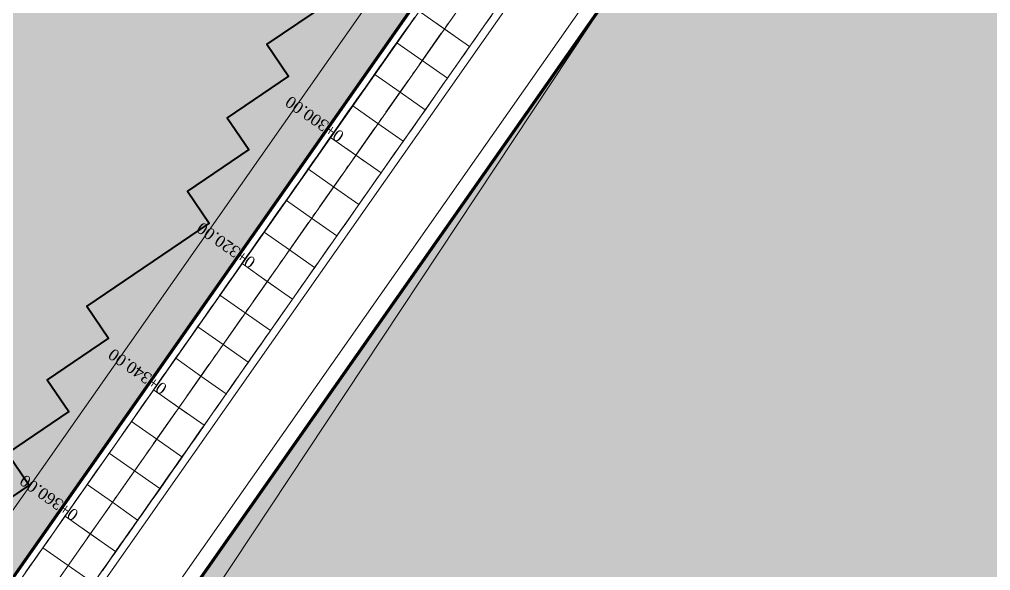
# Model space of a CAD drawing. Header units: metres. Extents: x 478603 to 489313, y 4282657 to 4289463.
# Drawn here: x 480102.8 to 480228.8, y 4287550.9 to 4287622.3 of the extents above; entities that cross this region are included whole.
import ezdxf

# ---------------------------------------------------------------- set-up
doc = ezdxf.new("R2010")
doc.units = ezdxf.units.M
for name, color, linetype, lineweight in [('ADAKENARI', 18, 'Continuous', 0), ('EKS_5', 5, 'Continuous', 0), ('EKSENLER', 3, 'Continuous', 0), ('HDO_5', 30, 'Continuous', 0), ('KALDIRIM', 11, 'Continuous', 0), ('KDA_5', 150, 'Continuous', 20), ('KDO_5', 150, 'Continuous', 20), ('KYO_5', 1, 'Continuous', 20), ('PARSEL_ALAN', 254, 'Continuous', 0), ('PARSEL_SERA_ALAN', 9, 'Continuous', 40), ('PL_ALİNMAN', 1, 'Continuous', 0), ('PL_ENKESIT', 1, 'Continuous', 0), ('PL_KM', 4, 'Continuous', 0), ('PL_KMYAZI', 30, 'Continuous', 0), ('REFUJ', 63, 'Continuous', 0), ('REVIZE_ONERI_KAM_SNR', 9, 'Continuous', 0), ('SEV_KYO_HDO', 3, 'Continuous', 0), ('SEV_YKA_KDA', 3, 'Continuous', 0), ('SEV_YKO_KDO', 3, 'Continuous', 0), ('SNR_PLANONAMAA', 233, 'Continuous', 0), ('SNR_YAPIYAK', 18, 'Continuous', 0), ('YKA_5', 33, 'Continuous', 0), ('YKO_5', 33, 'Continuous', 0)]:
    doc.layers.add(name, color=color, linetype=linetype, lineweight=lineweight)
doc.styles.get("Standard").update_dxf_attribs({"font": 'times.ttf'})

msp = doc.modelspace()

# ---------------------------------------------------------------- hatches: boundary and pattern name
at = {"layer": 'PARSEL_ALAN'}
msp.add_hatch(color=256, dxfattribs=at).paths.add_polyline_path([(479996.22, 4287399.35), (480059.06, 4287488.92), (480291.13, 4287819.67), (480291.2, 4287822.99), (480283.53, 4287834.91), (480280.8, 4287835.46), (479887.05, 4287565.85), (479878.8, 4287560.2), (479992, 4287393.33)])
at = {"layer": 'PARSEL_SERA_ALAN'}
msp.add_hatch(color=256, dxfattribs=at).paths.add_polyline_path([(479889.34, 4287561.31), (480275.03, 4287822.94), (480280.65, 4287814.66), (480272.7, 4287809.28), (480264.76, 4287803.89), (480267.57, 4287799.75), (480259.62, 4287794.36), (480262.43, 4287790.22), (480254.48, 4287784.83), (480257.29, 4287780.69), (480241.4, 4287769.92), (480244.21, 4287765.78), (480236.26, 4287760.39), (480239.07, 4287756.25), (480231.12, 4287750.86), (480223.18, 4287745.47), (480225.99, 4287741.34), (480218.04, 4287735.95), (480220.85, 4287731.81), (480212.9, 4287726.42), (480215.71, 4287722.28), (480199.82, 4287711.5), (480202.63, 4287707.37), (480194.68, 4287701.98), (480197.49, 4287697.84), (480189.55, 4287692.45), (480192.35, 4287688.31), (480176.46, 4287677.53), (480179.27, 4287673.4), (480171.33, 4287668.01), (480174.13, 4287663.87), (480166.19, 4287658.48), (480168.99, 4287654.34), (480153.1, 4287643.56), (480155.91, 4287639.43), (480147.97, 4287634.04), (480150.77, 4287629.9), (480142.83, 4287624.51), (480134.88, 4287619.12), (480137.69, 4287614.98), (480129.75, 4287609.59), (480132.55, 4287605.46), (480124.61, 4287600.07), (480127.42, 4287595.93), (480111.53, 4287585.15), (480114.33, 4287581.01), (480106.39, 4287575.62), (480109.2, 4287571.49), (480101.25, 4287566.1), (480104.06, 4287561.96), (480088.17, 4287551.18), (480090.97, 4287547.04), (480083.03, 4287541.66), (480085.84, 4287537.52), (480069.95, 4287526.74), (480072.75, 4287522.6), (480064.81, 4287517.21), (480067.62, 4287513.07), (480059.67, 4287507.69), (480062.48, 4287503.55), (480046.59, 4287492.77), (480049.4, 4287488.63), (480041.45, 4287483.24), (480044.26, 4287479.1), (480036.31, 4287473.72), (480039.12, 4287469.58), (480023.23, 4287458.8), (480026.04, 4287454.66), (480018.09, 4287449.27), (480020.9, 4287445.13), (480005.01, 4287434.36), (480007.82, 4287430.22), (479999.87, 4287424.83), (480002.68, 4287420.69), (479994.73, 4287415.3), (479997.54, 4287411.16), (479989.6, 4287405.78), (479885.74, 4287558.88)])
at = {"layer": 'REVIZE_ONERI_KAM_SNR'}
msp.add_hatch(color=256, dxfattribs=at).paths.add_polyline_path([(480391.37, 4287736.67), (479958.38, 4287021.55), (479846.66, 4286823.22), (479817.89, 4286807.32), (479678.54, 4286593.14), (479667.02, 4286563.36), (479171.87, 4285664.49), (479060.05, 4285423.5), (478955.18, 4285211.94), (478971.57, 4285181.44), (478973.58, 4285138.06), (478896.83, 4284994.41), (478884.26, 4284953.22), (478871.38, 4284822.15), (478829.64, 4284818.29), (478829.64, 4284859.4), (478806.79, 4284865.48), (478716.87, 4284674.35), (478705.55, 4284645.23), (478602.86, 4284697.15), (478665.09, 4284834.56), (478661.84, 4284859.59), (478721.27, 4284982.03), (478734.09, 4284989.86), (478857.78, 4285241.35), (478838.86, 4285277.85), (478831.67, 4285382.6), (478866.61, 4285387.39), (478882.65, 4285289.09), (479341.44, 4286225.89), (479492.42, 4286515.34), (479668.69, 4286852.71), (479834.72, 4287134.36), (480316.15, 4287820.51), (480353.75, 4287856.55), (480321.39, 4287969.42), (480358.64, 4287985.06), (480384.47, 4287906.35), (480463.86, 4288018.44), (480598.66, 4288207.44), (480775.09, 4288481.28), (480856.22, 4288581.77), (481195.87, 4289025.92), (481277.92, 4288967.09), (481191.32, 4288856.62), (480684.78, 4288177.97), (480420.91, 4287781.11), (480447.15, 4287667.53), (480456.56, 4287584.46), (480422.31, 4287581.55), (480417.61, 4287623.09), (480404.49, 4287679.88)])

# ---------------------------------------------------------------- linework, layer by layer
at = {"layer": 'ADAKENARI', "lineweight": 200}
for p, q in [((480291.13, 4287819.67), (480059.06, 4287488.92)), ((480075.44, 4287477.43), (480316.15, 4287820.51))]:
    msp.add_line(p, q, dxfattribs=at)
at = {"layer": 'EKS_5'}
for p in [(480157.92, 4287621.11, 947.71), (480155.05, 4287617.02, 947.86), (480152.18, 4287612.93, 948), (480149.31, 4287608.83, 948.01), (480146.44, 4287604.74, 947.9), (480143.56, 4287600.65, 947.74), (480140.69, 4287596.55, 947.58), (480137.82, 4287592.46, 947.42), (480134.95, 4287588.37, 947.25), (480132.08, 4287584.28, 947.09), (480129.2, 4287580.18, 946.93), (480126.33, 4287576.09, 946.77), (480123.46, 4287572, 946.6), (480120.59, 4287567.9, 946.44), (480117.72, 4287563.81, 946.28), (480114.85, 4287559.72, 946.12), (480111.97, 4287555.62, 945.95), (480109.1, 4287551.53, 945.79)]:
    msp.add_point(p, dxfattribs=at)
at = {"layer": 'EKSENLER'}
msp.add_line((480063.16, 4287486.05), (480303.99, 4287829.29), dxfattribs=at)
at = {"layer": 'HDO_5'}
msp.add_polyline3d([(480132.71, 4287578.2, 946.82), (480132.49, 4287577.88, 946.8), (480131.91, 4287577.06, 946.77), (480131.34, 4287576.24, 946.73), (480130.76, 4287575.42, 946.7), (480130.19, 4287574.6, 946.67), (480129.62, 4287573.79, 946.64), (480129.04, 4287572.97, 946.6), (480128.47, 4287572.15, 946.57), (480127.89, 4287571.33, 946.54), (480127.32, 4287570.51, 946.51), (480126.74, 4287569.69, 946.47), (480126.17, 4287568.87, 946.44), (480125.59, 4287568.06, 946.41), (480125.02, 4287567.24, 946.38), (480124.45, 4287566.42, 946.34), (480123.87, 4287565.6, 946.31), (480123.3, 4287564.78, 946.28), (480122.72, 4287563.96, 946.25), (480122.15, 4287563.14, 946.21), (480121.57, 4287562.33, 946.18), (480121, 4287561.51, 946.15), (480120.43, 4287560.69, 946.12), (480119.85, 4287559.87, 946.08), (480119.28, 4287559.05, 946.05), (480118.7, 4287558.23, 946.02), (480118.13, 4287557.41, 945.99), (480117.55, 4287556.6, 945.95), (480116.98, 4287555.78, 945.92), (480116.41, 4287554.96, 945.89), (480115.83, 4287554.14, 945.86), (480115.26, 4287553.32, 945.82), (480114.68, 4287552.5, 945.79), (480114.11, 4287551.68, 945.76), (480113.53, 4287550.87, 945.73), (480112.96, 4287550.05, 945.69)], dxfattribs=at)
for p in [(480132.49, 4287577.88, 946.8), (480129.62, 4287573.79, 946.64), (480126.74, 4287569.69, 946.47), (480123.87, 4287565.6, 946.31), (480121, 4287561.51, 946.15), (480118.13, 4287557.41, 945.99), (480115.26, 4287553.32, 945.82)]:
    msp.add_point(p, dxfattribs=at)
at = {"layer": 'KALDIRIM'}
for p, q in [((480066.43, 4287483.75), (480310.94, 4287832.23)), ((480292.27, 4287819.55), (480059.88, 4287488.35))]:
    msp.add_line(p, q, dxfattribs=at)
at = {"layer": 'KDA_5'}
msp.add_polyline3d([(480154.05, 4287622.61, 947.05), (480153.47, 4287621.79, 947.04), (480152.9, 4287620.97, 947.04), (480152.32, 4287620.16, 947.04), (480151.75, 4287619.34, 947.04), (480151.17, 4287618.52, 947.03), (480150.59, 4287617.7, 947.03), (480150.02, 4287616.89, 947.03), (480149.44, 4287616.07, 947.03), (480148.87, 4287615.25, 947.03), (480148.29, 4287614.43, 947.02), (480147.72, 4287613.61, 947.02), (480147.14, 4287612.79, 947.02), (480146.57, 4287611.98, 947.02), (480146, 4287611.16, 947.01), (480145.42, 4287610.34, 946.99), (480144.85, 4287609.52, 946.97), (480144.27, 4287608.7, 946.94), (480143.7, 4287607.88, 946.92), (480143.12, 4287607.06, 946.9), (480142.55, 4287606.25, 946.88), (480141.98, 4287605.43, 946.85), (480141.4, 4287604.61, 946.83), (480140.83, 4287603.79, 946.81), (480140.25, 4287602.97, 946.79), (480139.68, 4287602.15, 946.78), (480139.11, 4287601.33, 946.76), (480138.53, 4287600.51, 946.75), (480137.96, 4287599.69, 946.74), (480137.39, 4287598.87, 946.72), (480136.81, 4287598.05, 946.71), (480136.24, 4287597.24, 946.7), (480135.67, 4287596.42, 946.69), (480135.09, 4287595.6, 946.67), (480134.52, 4287594.78, 946.66), (480133.94, 4287593.96, 946.64), (480133.37, 4287593.14, 946.63), (480132.8, 4287592.32, 946.61), (480132.22, 4287591.5, 946.59), (480131.65, 4287590.68, 946.57), (480131.08, 4287589.86, 946.56), (480130.5, 4287589.04, 946.55), (480129.93, 4287588.23, 946.53), (480129.35, 4287587.41, 946.52), (480128.78, 4287586.59, 946.5), (480128.21, 4287585.77, 946.48), (480127.63, 4287584.95, 946.46), (480127.06, 4287584.13, 946.44), (480126.49, 4287583.31, 946.42), (480125.91, 4287582.49, 946.4), (480125.34, 4287581.67, 946.38), (480124.76, 4287580.85, 946.36), (480124.19, 4287580.04, 946.34), (480123.62, 4287579.22, 946.32), (480123.04, 4287578.4, 946.31), (480122.47, 4287577.58, 946.29), (480121.9, 4287576.76, 946.27), (480121.32, 4287575.94, 946.26), (480120.75, 4287575.12, 946.24), (480120.17, 4287574.3, 946.22), (480119.6, 4287573.48, 946.21), (480119.03, 4287572.66, 946.2), (480118.45, 4287571.84, 946.19), (480117.88, 4287571.03, 946.17), (480117.31, 4287570.21, 946.16), (480116.73, 4287569.39, 946.15), (480116.16, 4287568.57, 946.14), (480115.59, 4287567.75, 946.12), (480115.01, 4287566.93, 946.11), (480114.44, 4287566.11, 946.1), (480113.86, 4287565.29, 946.05), (480113.29, 4287564.47, 946.01), (480112.71, 4287563.66, 945.96), (480112.14, 4287562.84, 945.92), (480111.56, 4287562.02, 945.87), (480110.99, 4287561.2, 945.83), (480110.41, 4287560.38, 945.78), (480109.84, 4287559.56, 945.74), (480109.26, 4287558.75, 945.7), (480108.69, 4287557.93, 945.65), (480108.12, 4287557.11, 945.62), (480107.54, 4287556.29, 945.6), (480106.97, 4287555.47, 945.57), (480106.39, 4287554.65, 945.54), (480105.82, 4287553.83, 945.52), (480105.25, 4287553.02, 945.5), (480104.67, 4287552.2, 945.48), (480104.1, 4287551.38, 945.45), (480103.52, 4287550.56, 945.43)], dxfattribs=at)
for p in [(480151.75, 4287619.34, 947.04), (480148.87, 4287615.25, 947.03), (480146, 4287611.16, 947.01), (480143.12, 4287607.06, 946.9), (480140.25, 4287602.97, 946.79), (480137.39, 4287598.87, 946.72), (480134.52, 4287594.78, 946.66), (480131.65, 4287590.68, 946.57), (480128.78, 4287586.59, 946.5), (480125.91, 4287582.49, 946.4), (480123.04, 4287578.4, 946.31), (480120.17, 4287574.3, 946.22), (480117.31, 4287570.21, 946.16), (480114.44, 4287566.11, 946.1), (480111.56, 4287562.02, 945.87), (480108.69, 4287557.93, 945.65), (480105.82, 4287553.83, 945.52)]:
    msp.add_point(p, dxfattribs=at)
at = {"layer": 'KDO_5'}
msp.add_polyline3d([(480164.07, 4287622.91, 947.4), (480163.64, 4287622.3, 947.4), (480163.07, 4287621.49, 947.4), (480162.45, 4287620.6, 947.4), (480161.82, 4287619.7, 947.41), (480161.2, 4287618.81, 947.41), (480160.61, 4287617.97, 947.42), (480160.03, 4287617.15, 947.43), (480159.46, 4287616.34, 947.43), (480158.9, 4287615.53, 947.44), (480158.33, 4287614.72, 947.45), (480157.75, 4287613.91, 947.44), (480157.18, 4287613.09, 947.43), (480156.61, 4287612.27, 947.42), (480156.03, 4287611.45, 947.41), (480155.46, 4287610.63, 947.41), (480154.88, 4287609.81, 947.39), (480154.31, 4287608.99, 947.38), (480153.73, 4287608.17, 947.36), (480153.16, 4287607.35, 947.35), (480152.58, 4287606.53, 947.33), (480152.01, 4287605.72, 947.32), (480151.44, 4287604.9, 947.31), (480150.86, 4287604.08, 947.29), (480150.29, 4287603.26, 947.28), (480149.71, 4287602.44, 947.27), (480149.14, 4287601.62, 947.26), (480148.56, 4287600.8, 947.24), (480147.99, 4287599.99, 947.23), (480147.41, 4287599.17, 947.22), (480146.84, 4287598.35, 947.21), (480146.27, 4287597.53, 947.2), (480145.69, 4287596.71, 947.18), (480145.12, 4287595.89, 947.17), (480144.54, 4287595.07, 947.16), (480143.97, 4287594.26, 947.15), (480143.39, 4287593.44, 947.13), (480142.82, 4287592.62, 947.12), (480142.24, 4287591.8, 947.1), (480141.67, 4287590.98, 947.09), (480141.1, 4287590.16, 947.07), (480140.53, 4287589.35, 947.05), (480139.96, 4287588.54, 947.04), (480139.39, 4287587.73, 947.02), (480138.81, 4287586.91, 947.01), (480138.22, 4287586.07, 946.99), (480137.6, 4287585.19, 946.97), (480136.97, 4287584.29, 946.96), (480136.35, 4287583.4, 946.94), (480135.78, 4287582.59, 946.92), (480135.35, 4287581.98, 946.91), (480135.18, 4287581.73, 946.97), (480135.14, 4287581.67, 946.98), (480135.15, 4287581.69, 946.98), (480135.18, 4287581.74, 946.99), (480135.22, 4287581.79, 947)], dxfattribs=at)
for p in [(480161.2, 4287618.81, 947.41), (480158.33, 4287614.72, 947.45), (480155.46, 4287610.63, 947.41), (480152.58, 4287606.53, 947.33), (480149.71, 4287602.44, 947.27), (480146.84, 4287598.35, 947.21), (480143.97, 4287594.26, 947.15), (480141.1, 4287590.16, 947.07), (480138.22, 4287586.07, 946.99), (480135.35, 4287581.98, 946.91)]:
    msp.add_point(p, dxfattribs=at)
at = {"layer": 'KYO_5'}
msp.add_polyline3d([(480135.22, 4287581.79, 947), (480134.68, 4287581.01, 946.96), (480134.13, 4287580.24, 946.93), (480133.59, 4287579.46, 946.89), (480133.04, 4287578.67, 946.85), (480132.49, 4287577.88, 946.81), (480131.92, 4287577.07, 946.79), (480131.35, 4287576.25, 946.77), (480130.77, 4287575.43, 946.75), (480130.2, 4287574.6, 946.74), (480129.62, 4287573.78, 946.72), (480129.05, 4287572.96, 946.7), (480128.47, 4287572.14, 946.68), (480127.9, 4287571.32, 946.67), (480127.33, 4287570.5, 946.65), (480126.76, 4287569.68, 946.63), (480126.18, 4287568.86, 946.62), (480125.61, 4287568.04, 946.61), (480125.04, 4287567.22, 946.6), (480124.47, 4287566.4, 946.59), (480123.89, 4287565.58, 946.58), (480123.32, 4287564.76, 946.57), (480122.75, 4287563.94, 946.56), (480122.18, 4287563.12, 946.55), (480121.6, 4287562.3, 946.54), (480121.03, 4287561.48, 946.53), (480120.46, 4287560.67, 946.48), (480119.88, 4287559.85, 946.43), (480119.3, 4287559.03, 946.38), (480118.73, 4287558.21, 946.33), (480118.15, 4287557.4, 946.28), (480117.58, 4287556.58, 946.24), (480117, 4287555.76, 946.21), (480116.43, 4287554.94, 946.17), (480115.85, 4287554.12, 946.14), (480115.28, 4287553.31, 946.1), (480114.7, 4287552.49, 946.06), (480114.13, 4287551.67, 946.02), (480113.55, 4287550.85, 945.98)], dxfattribs=at)
for p in [(480132.49, 4287577.88, 946.81), (480129.62, 4287573.78, 946.72), (480126.76, 4287569.68, 946.63), (480123.89, 4287565.58, 946.58), (480121.03, 4287561.48, 946.53), (480118.15, 4287557.4, 946.28), (480115.28, 4287553.31, 946.1)]:
    msp.add_point(p, dxfattribs=at)
at = {"layer": 'PARSEL_ALAN'}
for points in [[(479996.22, 4287399.35, 939.64), (480059.06, 4287488.92, 943.27), (480291.13, 4287819.67, 945.98), (480291.2, 4287822.99, 946.04), (480283.53, 4287834.91, 945.68), (480280.8, 4287835.46, 945.57), (479887.05, 4287565.85, 932.11), (479878.8, 4287560.2, 932.16), (479992, 4287393.33, 939.52), (479996.22, 4287399.35, 939.64)], [(479996.22, 4287399.35, 0), (480059.06, 4287488.92, 0), (480291.13, 4287819.67, 0), (480291.2, 4287822.99, 0), (480283.53, 4287834.91, 0), (480280.8, 4287835.46, 0), (479887.05, 4287565.85, 0), (479878.8, 4287560.2, 0), (479992, 4287393.33, 0), (479996.22, 4287399.35, 0)]]:
    msp.add_polyline3d(points, close=True, dxfattribs=at)
at = {"layer": 'PARSEL_SERA_ALAN'}
msp.add_polyline3d([(480142.83, 4287624.51, 0), (480134.88, 4287619.12, 0), (480137.69, 4287614.98, 0), (480129.75, 4287609.59, 0), (480132.55, 4287605.46, 0), (480124.61, 4287600.07, 0), (480127.42, 4287595.93, 0), (480111.53, 4287585.15, 0), (480114.33, 4287581.01, 0), (480106.39, 4287575.62, 0), (480109.2, 4287571.49, 0), (480101.25, 4287566.1, 0), (480104.06, 4287561.96, 0), (480088.17, 4287551.18, 0)], dxfattribs=at)
msp.add_polyline3d([(480142.83, 4287624.51, 0), (480134.88, 4287619.12, 0), (480137.69, 4287614.98, 0), (480129.75, 4287609.59, 0), (480132.55, 4287605.46, 0), (480124.61, 4287600.07, 0), (480127.42, 4287595.93, 0), (480111.53, 4287585.15, 0), (480114.33, 4287581.01, 0), (480106.39, 4287575.62, 0), (480109.2, 4287571.49, 0), (480101.25, 4287566.1, 0), (480104.06, 4287561.96, 0), (480088.17, 4287551.18, 0)], dxfattribs=at)
at = {"layer": 'PL_ALİNMAN'}
for p, q in [((480158.39, 4287621.77), (480158.1, 4287621.37)), ((480157.53, 4287620.55), (480154.65, 4287616.45)), ((480154.08, 4287615.64), (480153.79, 4287615.23)), ((480153.22, 4287614.41), (480150.35, 4287610.31)), ((480149.77, 4287609.5), (480149.49, 4287609.09)), ((480148.91, 4287608.27), (480146.04, 4287604.18)), ((480145.46, 4287603.36), (480145.18, 4287602.95)), ((480144.6, 4287602.13), (480141.73, 4287598.04)), ((480141.16, 4287597.22), (480140.87, 4287596.81)), ((480140.3, 4287595.99), (480137.42, 4287591.9)), ((480136.85, 4287591.08), (480136.56, 4287590.67)), ((480135.99, 4287589.85), (480133.12, 4287585.76)), ((480132.54, 4287584.94), (480132.25, 4287584.53)), ((480131.68, 4287583.71), (480128.81, 4287579.62)), ((480128.23, 4287578.8), (480127.95, 4287578.39)), ((480127.37, 4287577.57), (480124.5, 4287573.48)), ((480123.93, 4287572.66), (480123.64, 4287572.25)), ((480123.06, 4287571.43), (480120.19, 4287567.34)), ((480119.62, 4287566.52), (480119.33, 4287566.11)), ((480118.76, 4287565.29), (480115.88, 4287561.2)), ((480115.31, 4287560.38), (480115.02, 4287559.97)), ((480114.45, 4287559.15), (480111.58, 4287555.06)), ((480111, 4287554.24), (480110.72, 4287553.83)), ((480110.14, 4287553.01), (480107.27, 4287548.92))]:
    msp.add_line(p, q, dxfattribs=at)
at = {"layer": 'PL_ENKESIT'}
for points in [[(480161.2, 4287618.81, 947.41), (480161.2, 4287618.81, 947.63), (480157.92, 4287621.11, 947.71), (480154.65, 4287623.41, 947.63), (480154.62, 4287623.43, 947.05)], [(480158.33, 4287614.72, 947.45), (480158.33, 4287614.72, 947.78), (480155.05, 4287617.02, 947.86), (480151.78, 4287619.32, 947.78), (480151.75, 4287619.34, 947.04)], [(480155.46, 4287610.63, 947.41), (480155.45, 4287610.63, 947.92), (480152.18, 4287612.93, 948), (480148.9, 4287615.22, 947.92), (480148.87, 4287615.25, 947.03)], [(480152.58, 4287606.53, 947.33), (480152.58, 4287606.54, 947.93), (480149.31, 4287608.83, 948.01), (480146.03, 4287611.13, 947.93), (480146, 4287611.16, 947.01)], [(480149.71, 4287602.44, 947.27), (480149.71, 4287602.44, 947.82), (480146.44, 4287604.74, 947.9), (480143.16, 4287607.04, 947.82), (480143.12, 4287607.06, 946.9)], [(480146.84, 4287598.35, 947.21), (480146.84, 4287598.35, 947.66), (480143.56, 4287600.65, 947.74), (480140.29, 4287602.94, 947.66), (480140.25, 4287602.97, 946.79)], [(480143.97, 4287594.26, 947.15), (480143.97, 4287594.26, 947.5), (480140.69, 4287596.55, 947.58), (480137.42, 4287598.85, 947.5), (480137.39, 4287598.87, 946.72)], [(480141.1, 4287590.16, 947.07), (480141.09, 4287590.16, 947.34), (480137.82, 4287592.46, 947.42), (480134.55, 4287594.76, 947.34), (480134.52, 4287594.78, 946.66)], [(480138.22, 4287586.07, 946.99), (480138.22, 4287586.07, 947.17), (480134.95, 4287588.37, 947.25), (480131.67, 4287590.67, 947.17), (480131.65, 4287590.68, 946.57)], [(480135.35, 4287581.98, 946.91), (480135.35, 4287581.98, 947.01), (480132.08, 4287584.28, 947.09), (480128.8, 4287586.57, 947.01), (480128.78, 4287586.59, 946.5)], [(480132.49, 4287577.88, 946.81), (480132.49, 4287577.88, 946.8), (480132.48, 4287577.88, 946.85), (480129.2, 4287580.18, 946.93), (480125.93, 4287582.48, 946.85), (480125.91, 4287582.49, 946.4)], [(480129.62, 4287573.78, 946.72), (480129.62, 4287573.79, 946.64), (480129.61, 4287573.79, 946.69), (480126.33, 4287576.09, 946.77), (480123.06, 4287578.39, 946.69), (480123.04, 4287578.4, 946.31)], [(480126.76, 4287569.68, 946.63), (480126.74, 4287569.69, 946.47), (480126.74, 4287569.7, 946.52), (480123.46, 4287572, 946.6), (480120.19, 4287574.29, 946.52), (480120.17, 4287574.3, 946.22)], [(480123.89, 4287565.58, 946.58), (480123.87, 4287565.6, 946.31), (480123.86, 4287565.61, 946.36), (480120.59, 4287567.9, 946.44), (480117.31, 4287570.2, 946.36), (480117.31, 4287570.21, 946.16)], [(480121.03, 4287561.48, 946.53), (480121, 4287561.51, 946.15), (480120.99, 4287561.51, 946.2), (480117.72, 4287563.81, 946.28), (480114.44, 4287566.11, 946.2), (480114.44, 4287566.11, 946.1)], [(480118.15, 4287557.4, 946.28), (480118.13, 4287557.41, 945.99), (480118.12, 4287557.42, 946.04), (480114.85, 4287559.72, 946.12), (480111.57, 4287562.01, 946.04), (480111.56, 4287562.02, 945.87)], [(480115.28, 4287553.31, 946.1), (480115.26, 4287553.32, 945.82), (480115.25, 4287553.33, 945.87), (480111.97, 4287555.62, 945.95), (480108.7, 4287557.92, 945.87), (480108.69, 4287557.93, 945.65)], [(480112.4, 4287549.21, 945.9), (480112.38, 4287549.23, 945.66), (480112.38, 4287549.23, 945.71), (480109.1, 4287551.53, 945.79), (480105.83, 4287553.83, 945.71), (480105.82, 4287553.83, 945.52)]]:
    msp.add_polyline3d(points, dxfattribs=at)
at = {"layer": 'PL_KM'}
for p, q in [((480156.69, 4287621.97), (480159.15, 4287620.25)), ((480145.21, 4287605.6), (480147.66, 4287603.88)), ((480133.72, 4287589.23), (480136.18, 4287587.51)), ((480122.23, 4287572.86), (480124.69, 4287571.13)), ((480110.75, 4287556.49), (480113.2, 4287554.76))]:
    msp.add_line(p, q, dxfattribs=at)
at = {"layer": 'REFUJ'}
for p, q in [((480067.25, 4287483.18), (480304.06, 4287820.68)), ((480073.8, 4287478.58), (480310.59, 4287816.06))]:
    msp.add_line(p, q, dxfattribs=at)
at = {"layer": 'REVIZE_ONERI_KAM_SNR'}
msp.add_polyline3d([(479492.42, 4286515.34, 0), (479668.69, 4286852.71, 0), (479834.72, 4287134.36, 0), (480316.15, 4287820.51, 0), (480353.75, 4287856.55, 0), (480321.39, 4287969.42, 0), (480358.64, 4287985.06, 0), (480384.47, 4287906.35, 0), (480463.86, 4288018.44, 0)], dxfattribs=at)
msp.add_polyline3d([(479492.42, 4286515.34, 0), (479668.69, 4286852.71, 0), (479834.72, 4287134.36, 0), (480316.15, 4287820.51, 0), (480353.75, 4287856.55, 0), (480321.39, 4287969.42, 0), (480358.64, 4287985.06, 0), (480384.47, 4287906.35, 0), (480463.86, 4288018.44, 0)], dxfattribs=at)
msp.add_polyline3d([(479492.42, 4286515.34, 0), (479668.69, 4286852.71, 0), (479834.72, 4287134.36, 0), (480316.15, 4287820.51, 0), (480353.75, 4287856.55, 0), (480321.39, 4287969.42, 0), (480358.64, 4287985.06, 0), (480384.47, 4287906.35, 0), (480463.86, 4288018.44, 0)], dxfattribs=at)
at = {"layer": 'SEV_KYO_HDO'}
for p, q in [((480132.49, 4287577.88, 946.81), (480132.49, 4287577.88, 946.8)), ((480131.34, 4287576.24, 946.77), (480131.34, 4287576.24, 946.73)), ((480130.2, 4287574.6, 946.74), (480130.19, 4287574.6, 946.7)), ((480129.05, 4287572.96, 946.7), (480129.04, 4287572.97, 946.6)), ((480127.9, 4287571.32, 946.67), (480127.9, 4287571.33, 946.6)), ((480126.76, 4287569.68, 946.63), (480126.74, 4287569.69, 946.47)), ((480125.61, 4287568.04, 946.61), (480125.6, 4287568.05, 946.51)), ((480124.47, 4287566.4, 946.59), (480124.45, 4287566.42, 946.34)), ((480123.32, 4287564.76, 946.57), (480123.31, 4287564.77, 946.43)), ((480122.18, 4287563.12, 946.55), (480122.15, 4287563.14, 946.21)), ((480121.03, 4287561.48, 946.53), (480121.02, 4287561.5, 946.34)), ((480119.88, 4287559.85, 946.43), (480119.85, 4287559.87, 946.08)), ((480118.73, 4287558.21, 946.33), (480118.72, 4287558.22, 946.17)), ((480117.58, 4287556.58, 946.24), (480117.55, 4287556.6, 945.95)), ((480116.43, 4287554.94, 946.17), (480116.42, 4287554.95, 946.03)), ((480115.28, 4287553.31, 946.1), (480115.26, 4287553.32, 945.82)), ((480114.13, 4287551.67, 946.02), (480114.12, 4287551.68, 945.89))]:
    msp.add_line(p, q, dxfattribs=at)
at = {"layer": 'SEV_YKA_KDA'}
for p, q in [((480153.5, 4287621.77, 947.69), (480153.49, 4287621.78, 947.37)), ((480152.35, 4287620.14, 947.75), (480152.32, 4287620.16, 947.04)), ((480151.2, 4287618.5, 947.81), (480151.19, 4287618.51, 947.42)), ((480150.05, 4287616.86, 947.86), (480150.02, 4287616.89, 947.03)), ((480148.9, 4287615.22, 947.92), (480148.89, 4287615.24, 947.47)), ((480147.76, 4287613.59, 947.92), (480147.72, 4287613.61, 947.02)), ((480146.61, 4287611.95, 947.93), (480146.59, 4287611.96, 947.47)), ((480145.46, 4287610.31, 947.91), (480145.42, 4287610.34, 946.99)), ((480144.31, 4287608.67, 947.87), (480144.29, 4287608.69, 947.41)), ((480143.16, 4287607.04, 947.82), (480143.12, 4287607.06, 946.9)), ((480142.01, 4287605.4, 947.76), (480141.99, 4287605.41, 947.31)), ((480140.86, 4287603.76, 947.69), (480140.83, 4287603.79, 946.81)), ((480139.71, 4287602.13, 947.63), (480139.7, 4287602.14, 947.2)), ((480138.57, 4287600.49, 947.56), (480138.53, 4287600.51, 946.75)), ((480137.42, 4287598.85, 947.5), (480137.4, 4287598.86, 947.11)), ((480136.27, 4287597.21, 947.43), (480136.24, 4287597.24, 946.7)), ((480135.12, 4287595.58, 947.37), (480135.11, 4287595.59, 947.02)), ((480133.97, 4287593.94, 947.3), (480133.94, 4287593.96, 946.64)), ((480132.82, 4287592.3, 947.24), (480132.81, 4287592.31, 946.92)), ((480131.67, 4287590.67, 947.17), (480131.65, 4287590.68, 946.57)), ((480130.53, 4287589.03, 947.11), (480130.51, 4287589.04, 946.83)), ((480129.38, 4287587.39, 947.04), (480129.35, 4287587.41, 946.52)), ((480128.23, 4287585.75, 946.98), (480128.22, 4287585.76, 946.73)), ((480127.08, 4287584.12, 946.91), (480127.06, 4287584.13, 946.44)), ((480125.93, 4287582.48, 946.85), (480125.92, 4287582.49, 946.62)), ((480124.78, 4287580.84, 946.78), (480124.76, 4287580.85, 946.36)), ((480123.63, 4287579.21, 946.72), (480123.62, 4287579.21, 946.52)), ((480122.48, 4287577.57, 946.65), (480122.47, 4287577.58, 946.29)), ((480121.34, 4287575.93, 946.59), (480121.33, 4287575.94, 946.42)), ((480120.19, 4287574.29, 946.52), (480120.17, 4287574.3, 946.22)), ((480119.04, 4287572.66, 946.46), (480119.03, 4287572.66, 946.33)), ((480117.89, 4287571.02, 946.39), (480117.88, 4287571.03, 946.17)), ((480116.74, 4287569.38, 946.33), (480116.74, 4287569.38, 946.24)), ((480115.59, 4287567.74, 946.26), (480115.59, 4287567.75, 946.12)), ((480114.44, 4287566.11, 946.2), (480114.44, 4287566.11, 946.15)), ((480113.29, 4287564.47, 946.13), (480113.29, 4287564.47, 946.01)), ((480112.15, 4287562.83, 946.07), (480112.14, 4287562.84, 945.99)), ((480111, 4287561.2, 946), (480110.99, 4287561.2, 945.83)), ((480109.85, 4287559.56, 945.94), (480109.84, 4287559.56, 945.84)), ((480108.7, 4287557.92, 945.87), (480108.69, 4287557.93, 945.65)), ((480107.55, 4287556.28, 945.81), (480107.55, 4287556.29, 945.7)), ((480106.4, 4287554.65, 945.74), (480106.39, 4287554.65, 945.54)), ((480105.25, 4287553.01, 945.68), (480105.25, 4287553.01, 945.59)), ((480104.1, 4287551.37, 945.61), (480104.1, 4287551.38, 945.45))]:
    msp.add_line(p, q, dxfattribs=at)
at = {"layer": 'SEV_YKO_KDO'}
for p, q in [((480163.49, 4287622.09, 947.51), (480163.5, 4287622.09, 947.4)), ((480162.35, 4287620.45, 947.57), (480162.35, 4287620.45, 947.49)), ((480161.2, 4287618.81, 947.63), (480161.2, 4287618.81, 947.41)), ((480160.05, 4287617.18, 947.69), (480160.05, 4287617.18, 947.56)), ((480158.9, 4287615.54, 947.75), (480158.9, 4287615.54, 947.44)), ((480157.75, 4287613.9, 947.81), (480157.75, 4287613.9, 947.63)), ((480156.6, 4287612.27, 947.86), (480156.6, 4287612.26, 947.42)), ((480155.45, 4287610.63, 947.92), (480155.45, 4287610.63, 947.66)), ((480154.3, 4287608.99, 947.92), (480154.31, 4287608.99, 947.38)), ((480153.16, 4287607.35, 947.93), (480153.16, 4287607.35, 947.64)), ((480152.01, 4287605.72, 947.91), (480152.01, 4287605.72, 947.32)), ((480150.86, 4287604.08, 947.87), (480150.86, 4287604.08, 947.58)), ((480149.71, 4287602.44, 947.82), (480149.71, 4287602.44, 947.27)), ((480148.56, 4287600.81, 947.76), (480148.56, 4287600.8, 947.5)), ((480147.41, 4287599.17, 947.69), (480147.41, 4287599.17, 947.22)), ((480146.26, 4287597.53, 947.63), (480146.26, 4287597.53, 947.41)), ((480145.11, 4287595.89, 947.56), (480145.12, 4287595.89, 947.17)), ((480143.97, 4287594.26, 947.5), (480143.97, 4287594.26, 947.32)), ((480142.82, 4287592.62, 947.43), (480142.82, 4287592.62, 947.12)), ((480141.67, 4287590.98, 947.37), (480141.67, 4287590.98, 947.23)), ((480140.52, 4287589.35, 947.3), (480140.52, 4287589.34, 947.05)), ((480139.37, 4287587.71, 947.24), (480139.37, 4287587.71, 947.13)), ((480138.22, 4287586.07, 947.17), (480138.22, 4287586.07, 946.99)), ((480137.07, 4287584.43, 947.11), (480137.07, 4287584.43, 947.03)), ((480135.93, 4287582.8, 947.04), (480135.93, 4287582.8, 946.93))]:
    msp.add_line(p, q, dxfattribs=at)
at = {"layer": 'SNR_PLANONAMAA'}
msp.add_line((480313.43, 4287827.6, 942.48), (480037.02, 4287410.95, 942.48), dxfattribs=at)
at = {"layer": 'SNR_YAPIYAK'}
msp.add_line((480286.16, 4287821.3, 912.34), (480054.97, 4287491.79, 912.34), dxfattribs=at)
at = {"layer": 'YKA_5'}
msp.add_polyline3d([(480154.07, 4287622.59, 947.66), (480153.5, 4287621.77, 947.69), (480152.93, 4287620.95, 947.72), (480152.35, 4287620.14, 947.75), (480151.78, 4287619.32, 947.78), (480151.2, 4287618.5, 947.81), (480150.63, 4287617.68, 947.84), (480150.05, 4287616.86, 947.86), (480149.48, 4287616.04, 947.89), (480148.9, 4287615.22, 947.92), (480148.33, 4287614.41, 947.92), (480147.76, 4287613.59, 947.92), (480147.18, 4287612.77, 947.93), (480146.61, 4287611.95, 947.93), (480146.03, 4287611.13, 947.93), (480145.46, 4287610.31, 947.91), (480144.88, 4287609.49, 947.89), (480144.31, 4287608.67, 947.87), (480143.74, 4287607.86, 947.85), (480143.16, 4287607.04, 947.82), (480142.59, 4287606.22, 947.79), (480142.01, 4287605.4, 947.76), (480141.44, 4287604.58, 947.73), (480140.86, 4287603.76, 947.69), (480140.29, 4287602.94, 947.66), (480139.71, 4287602.13, 947.63), (480139.14, 4287601.31, 947.6), (480138.57, 4287600.49, 947.56), (480137.99, 4287599.67, 947.53), (480137.42, 4287598.85, 947.5), (480136.84, 4287598.03, 947.47), (480136.27, 4287597.21, 947.43), (480135.69, 4287596.4, 947.4), (480135.12, 4287595.58, 947.37), (480134.55, 4287594.76, 947.34), (480133.97, 4287593.94, 947.3), (480133.4, 4287593.12, 947.27), (480132.82, 4287592.3, 947.24), (480132.25, 4287591.48, 947.21), (480131.67, 4287590.67, 947.17), (480131.1, 4287589.85, 947.14), (480130.53, 4287589.03, 947.11), (480129.95, 4287588.21, 947.08), (480129.38, 4287587.39, 947.04), (480128.8, 4287586.57, 947.01), (480128.23, 4287585.75, 946.98), (480127.65, 4287584.94, 946.95), (480127.08, 4287584.12, 946.91), (480126.5, 4287583.3, 946.88), (480125.93, 4287582.48, 946.85), (480125.36, 4287581.66, 946.82), (480124.78, 4287580.84, 946.78), (480124.21, 4287580.02, 946.75), (480123.63, 4287579.21, 946.72), (480123.06, 4287578.39, 946.69), (480122.48, 4287577.57, 946.65), (480121.91, 4287576.75, 946.62), (480121.34, 4287575.93, 946.59), (480120.76, 4287575.11, 946.56), (480120.19, 4287574.29, 946.52), (480119.61, 4287573.48, 946.49), (480119.04, 4287572.66, 946.46), (480118.46, 4287571.84, 946.43), (480117.89, 4287571.02, 946.39), (480117.31, 4287570.2, 946.36), (480116.74, 4287569.38, 946.33), (480116.17, 4287568.56, 946.3), (480115.59, 4287567.74, 946.26), (480115.02, 4287566.93, 946.23), (480114.44, 4287566.11, 946.2), (480113.87, 4287565.29, 946.17), (480113.29, 4287564.47, 946.13), (480112.72, 4287563.65, 946.1), (480112.15, 4287562.83, 946.07), (480111.57, 4287562.01, 946.04), (480111, 4287561.2, 946), (480110.42, 4287560.38, 945.97), (480109.85, 4287559.56, 945.94), (480109.27, 4287558.74, 945.91), (480108.7, 4287557.92, 945.87), (480108.12, 4287557.1, 945.84), (480107.55, 4287556.28, 945.81), (480106.98, 4287555.47, 945.78), (480106.4, 4287554.65, 945.74), (480105.83, 4287553.83, 945.71), (480105.25, 4287553.01, 945.68), (480104.68, 4287552.19, 945.65), (480104.1, 4287551.37, 945.61), (480103.53, 4287550.55, 945.58)], dxfattribs=at)
for p in [(480151.78, 4287619.32, 947.78), (480148.9, 4287615.22, 947.92), (480146.03, 4287611.13, 947.93), (480143.16, 4287607.04, 947.82), (480140.29, 4287602.94, 947.66), (480137.42, 4287598.85, 947.5), (480134.55, 4287594.76, 947.34), (480131.67, 4287590.67, 947.17), (480128.8, 4287586.57, 947.01), (480125.93, 4287582.48, 946.85), (480123.06, 4287578.39, 946.69), (480120.19, 4287574.29, 946.52), (480117.31, 4287570.2, 946.36), (480114.44, 4287566.11, 946.2), (480111.57, 4287562.01, 946.04), (480108.7, 4287557.92, 945.87), (480105.83, 4287553.83, 945.71)]:
    msp.add_point(p, dxfattribs=at)
at = {"layer": 'YKO_5'}
msp.add_polyline3d([(480164.07, 4287622.91, 947.48), (480163.64, 4287622.3, 947.5), (480163.07, 4287621.48, 947.53), (480162.45, 4287620.6, 947.56), (480161.82, 4287619.7, 947.6), (480161.2, 4287618.81, 947.63), (480160.6, 4287617.97, 947.66), (480160.03, 4287617.15, 947.69), (480159.46, 4287616.34, 947.72), (480158.89, 4287615.53, 947.75), (480158.33, 4287614.72, 947.78), (480157.75, 4287613.91, 947.81), (480157.18, 4287613.09, 947.84), (480156.6, 4287612.27, 947.86), (480156.03, 4287611.45, 947.89), (480155.45, 4287610.63, 947.92), (480154.88, 4287609.81, 947.92), (480154.3, 4287608.99, 947.92), (480153.73, 4287608.17, 947.93), (480153.16, 4287607.35, 947.93), (480152.58, 4287606.54, 947.93), (480152.01, 4287605.72, 947.91), (480151.43, 4287604.9, 947.89), (480150.86, 4287604.08, 947.87), (480150.28, 4287603.26, 947.85), (480149.71, 4287602.44, 947.82), (480149.14, 4287601.62, 947.79), (480148.56, 4287600.81, 947.76), (480147.99, 4287599.99, 947.73), (480147.41, 4287599.17, 947.69), (480146.84, 4287598.35, 947.66), (480146.26, 4287597.53, 947.63), (480145.69, 4287596.71, 947.6), (480145.12, 4287595.89, 947.56), (480144.54, 4287595.08, 947.53), (480143.97, 4287594.26, 947.5), (480143.39, 4287593.44, 947.47), (480142.82, 4287592.62, 947.43), (480142.24, 4287591.8, 947.4), (480141.67, 4287590.98, 947.37), (480141.09, 4287590.16, 947.34), (480140.53, 4287589.35, 947.3), (480139.96, 4287588.54, 947.27), (480139.39, 4287587.73, 947.24), (480138.81, 4287586.91, 947.21), (480138.22, 4287586.07, 947.17), (480137.6, 4287585.19, 947.14), (480136.97, 4287584.29, 947.1), (480136.35, 4287583.41, 947.07), (480135.78, 4287582.59, 947.04), (480135.35, 4287581.98, 947.01), (480135.17, 4287581.72, 947.01), (480135.13, 4287581.67, 947.01), (480135.15, 4287581.69, 947.01), (480135.18, 4287581.73, 947), (480135.22, 4287581.79, 947), (480135.28, 4287581.88, 947), (480135.34, 4287581.96, 947), (480135.38, 4287582.02, 947), (480135.37, 4287582, 947), (480135.22, 4287581.79, 947), (480134.82, 4287581.22, 946.98), (480134.28, 4287580.45, 946.95), (480133.69, 4287579.6, 946.92), (480133.08, 4287578.74, 946.88), (480132.48, 4287577.88, 946.85), (480131.89, 4287577.05, 946.82), (480131.32, 4287576.23, 946.78), (480130.75, 4287575.42, 946.75), (480130.18, 4287574.61, 946.72), (480129.61, 4287573.79, 946.69), (480129.03, 4287572.98, 946.65), (480128.46, 4287572.16, 946.62), (480127.89, 4287571.34, 946.59), (480127.31, 4287570.52, 946.56), (480126.74, 4287569.7, 946.52), (480126.16, 4287568.88, 946.49), (480125.59, 4287568.06, 946.46), (480125.01, 4287567.24, 946.43), (480124.44, 4287566.42, 946.39), (480123.86, 4287565.61, 946.36), (480123.29, 4287564.79, 946.33), (480122.71, 4287563.97, 946.3), (480122.14, 4287563.15, 946.26), (480121.57, 4287562.33, 946.23), (480120.99, 4287561.51, 946.2), (480120.42, 4287560.69, 946.17), (480119.84, 4287559.88, 946.13), (480119.27, 4287559.06, 946.1), (480118.69, 4287558.24, 946.07), (480118.12, 4287557.42, 946.04), (480117.55, 4287556.6, 946), (480116.97, 4287555.78, 945.97), (480116.4, 4287554.96, 945.94), (480115.82, 4287554.15, 945.91), (480115.25, 4287553.33, 945.87), (480114.67, 4287552.51, 945.84), (480114.1, 4287551.69, 945.81), (480113.52, 4287550.87, 945.78), (480112.95, 4287550.05, 945.74)], dxfattribs=at)
for p in [(480161.2, 4287618.81, 947.63), (480158.33, 4287614.72, 947.78), (480155.45, 4287610.63, 947.92), (480152.58, 4287606.54, 947.93), (480149.71, 4287602.44, 947.82), (480146.84, 4287598.35, 947.66), (480143.97, 4287594.26, 947.5), (480141.09, 4287590.16, 947.34), (480138.22, 4287586.07, 947.17), (480135.35, 4287581.98, 947.01), (480132.48, 4287577.88, 946.85), (480129.61, 4287573.79, 946.69), (480126.74, 4287569.7, 946.52), (480123.86, 4287565.61, 946.36), (480120.99, 4287561.51, 946.2), (480118.12, 4287557.42, 946.04), (480115.25, 4287553.33, 945.87)]:
    msp.add_point(p, dxfattribs=at)

# ---------------------------------------------------------------- texts
at = {"layer": 'PL_KMYAZI'}
for s, p in [('0+300.00', (480145.05, 4287607.55)), ('0+320.00', (480133.56, 4287591.18)), ('0+340.00', (480122.07, 4287574.8)), ('0+360.00', (480110.58, 4287558.43))]:
    msp.add_text(s, height=1.5, rotation=504.945, dxfattribs=at).set_placement(p)

doc.saveas('drawing.dxf')
